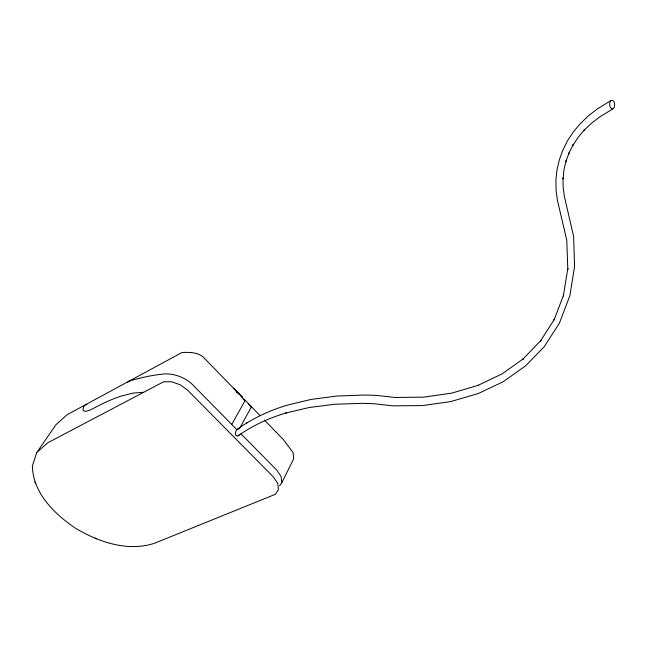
<?xml version="1.0" encoding="UTF-8"?>
<svg xmlns="http://www.w3.org/2000/svg" width="647" height="647" viewBox="0 0 647 647"><rect width="100%" height="100%" fill="white"/><g stroke="black" fill="none" stroke-linecap="round" stroke-linejoin="round"><path stroke-width="0.97" d="M36.774 452.512L32.35 466.042C33.11 493.346 54.502 513.977 75.683 528.381C98.999 542.073 127.41 551.964 154.253 543.359L275.404 494.284L278.42 489.488L277.692 483.277L273.325 476.888L187.784 390.351L180.295 384.819L171.633 381.77L163.578 381.803L47.813 442.766L36.774 452.512L56.046 424.602L67.094 414.719L182.033 352.478C189.256 352.267 197.723 352.041 203.401 357.265L239.212 394.128L244.841 400.97L231.747 424.448M279.593 485.865L281.785 482.727L293.698 458.78L293.051 452.568L283.426 439.628L264.421 420.073M239.616 428.363L251.117 407.432L248.238 403.413M613.396 108.559C615.734 106.44 614.86 99.112 610.93 100.536L597.181 109.036L588.414 115.789L580.036 123.925L573.291 132.004L567.637 140.601L562.672 150.508L559.323 159.849L556.905 170.379L555.919 180.06L556.088 190.671L557.407 200.303L566.772 240.158L567.815 269.484L567.807 268.521L563.367 295.986L563.594 294.967L554.091 319.974L554.511 319.02L540.439 341.106L541.013 340.33L522.93 359.134L523.569 358.616L502.072 373.893L477.818 385.466L478.384 385.28L451.921 393.093L423.922 397.137L394.961 397.468L376.287 395.382L364.641 395.034L336.909 396.037L311.11 399.425L286.936 405.248C269.257 410.578 252.314 418.447 237.328 429.276C235.087 430.643 234.06 436.951 237.942 435.941C252.621 425.483 269.201 417.97 286.435 412.835L285.828 413.012L309.258 407.505L334.895 404.238L362.449 403.34L373.934 403.72L392.729 405.855L422.184 405.612L450.66 401.609L478.149 393.57L502.97 381.867L525.631 365.838L544.248 346.646L559.38 323.241L569.902 295.606L574.56 266.459L573.614 236.446L564.354 196.332L563.133 187.177L563.011 177.974L563.011 178.895L563.99 169.749L566.076 160.739L565.834 161.718L569.028 152.918L568.567 153.824L573.315 144.435L572.862 145.332L578.232 137.229L584.645 129.618L584.047 130.306L591.471 123.245L599.834 116.856L613.396 108.559C609.458 110.039 608.56 102.655 610.93 100.536M239.277 434.8L237.942 435.941M237.328 429.276L239.333 428.637M246.604 423.089L247.291 422.637M86.957 404.569L85.178 404.925C83.819 406.17 81.239 410.861 84.692 411.282A41.562 10.004 -44.7 0 0 93.508 408.346A248.772 65.371 -47.4 0 1 121.167 396.11L133.12 393.085L143.618 392.317M233.51 388.208L242.568 397.032L241.566 396.498M236.106 391.888L239.212 394.128M236.891 429.673L191.738 383.825C184.419 377.355 174.439 373.513 164.645 373.926A872.714 222.827 -52.4 0 0 129.012 381.18A690.859 176.534 -5.5 0 1 127.75 382.28M240.983 433.822L276.746 470.134L281.081 476.507L281.785 482.727M243.733 398.778L260.199 415.722M96.217 538.943A58.117 47.935 19.5 0 1 95.166 538.029M35.779 483.05A50.587 29.754 -85.5 0 1 34.728 481.918"/></g></svg>
